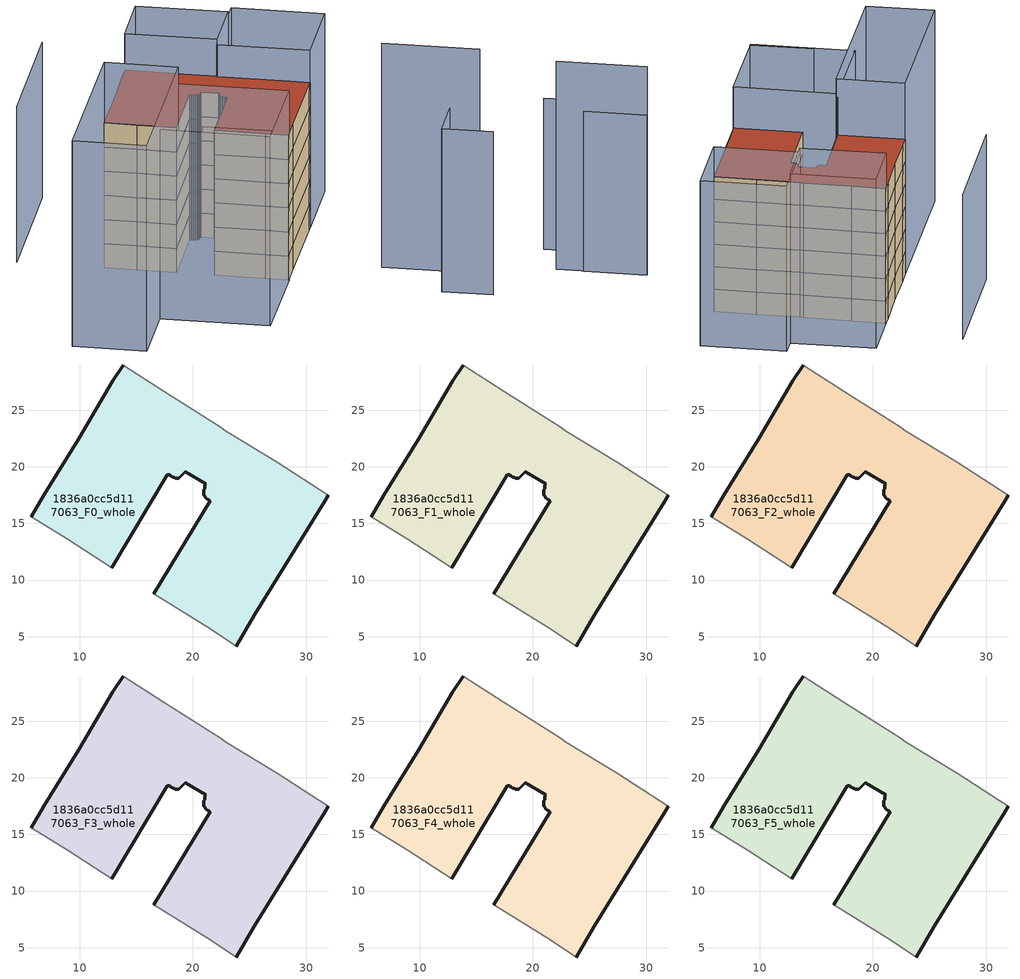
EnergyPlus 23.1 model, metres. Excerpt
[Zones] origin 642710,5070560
1836a0cc5d117063_F0_whole
 floor ground (EU_floor_Construction): 27.44,20.39 31.94,17.48 31.64,16.98 25.43,6.88 23.83,4.18 21.53,5.68 16.53,8.78 21.54,16.99 21.43,16.99 21.43,17.09 21.33,17.09 21.23,17.19 21.13,17.29 21.03,17.39 20.93,17.49 20.93,17.59 20.93,17.69 20.93,17.79 20.93,17.99 21.03,18.09 21.03,18.19 21.03,18.39 21.14,18.49 19.33,19.59 19.23,19.49 19.13,19.39 19.03,19.29 18.93,19.19 18.83,19.09 18.73,18.99 18.63,18.99 18.53,18.99 18.43,18.99 18.33,19.09 18.23,19.09 18.13,19.19 18.03,19.19 17.93,19.29 17.73,19.29 12.83,11.09 8.92,13.59 5.72,15.59 6.82,17.49 9.93,22.49 12.93,27.6 13.83,29 17.43,26.7 22.44,23.49 22.84,23.19 z0
 wall outside (EU_wall_Construction): 23.83,4.18 25.43,6.88 31.64,16.98 31.94,17.48 / 13.83,29 12.93,27.6 9.93,22.49 6.82,17.49 5.72,15.59 / 12.83,11.09 17.73,19.29 17.93,19.29 18.03,19.19 18.13,19.19 18.23,19.09 18.33,19.09 18.43,18.99 18.53,18.99 18.63,18.99 18.73,18.99 18.83,19.09 18.93,19.19 19.03,19.29 19.13,19.39 19.23,19.49 19.33,19.59 21.14,18.49 21.03,18.39 21.03,18.19 21.03,18.09 20.93,17.99 20.93,17.79 20.93,17.69 20.93,17.59 20.93,17.49 21.03,17.39 21.13,17.29 21.23,17.19 21.33,17.09 21.43,17.09 21.43,16.99 21.54,16.99 16.53,8.78 z0:3
 wall adiabatic (EU_wall_Construction): 16.53,8.78 21.53,5.68 23.83,4.18 / 31.94,17.48 27.44,20.39 22.84,23.19 22.44,23.49 17.43,26.7 13.83,29 / 5.72,15.59 8.92,13.59 12.83,11.09 z0:3
1836a0cc5d117063_F1_whole
 floor to 1836a0cc5d117063_F0_whole (EU_floor_Construction): 27.44,20.39 31.94,17.48 31.64,16.98 25.43,6.88 23.83,4.18 21.53,5.68 16.53,8.78 21.54,16.99 21.43,16.99 21.43,17.09 21.33,17.09 21.23,17.19 21.13,17.29 21.03,17.39 20.93,17.49 20.93,17.59 20.93,17.69 20.93,17.79 20.93,17.99 21.03,18.09 21.03,18.19 21.03,18.39 21.14,18.49 19.33,19.59 19.23,19.49 19.13,19.39 19.03,19.29 18.93,19.19 18.83,19.09 18.73,18.99 18.63,18.99 18.53,18.99 18.43,18.99 18.33,19.09 18.23,19.09 18.13,19.19 18.03,19.19 17.93,19.29 17.73,19.29 12.83,11.09 8.92,13.59 5.72,15.59 6.82,17.49 9.93,22.49 12.93,27.6 13.83,29 17.43,26.7 22.44,23.49 22.84,23.19 z3
 wall outside (EU_wall_Construction): 23.83,4.18 25.43,6.88 31.64,16.98 31.94,17.48 / 13.83,29 12.93,27.6 9.93,22.49 6.82,17.49 5.72,15.59 / 12.83,11.09 17.73,19.29 17.93,19.29 18.03,19.19 18.13,19.19 18.23,19.09 18.33,19.09 18.43,18.99 18.53,18.99 18.63,18.99 18.73,18.99 18.83,19.09 18.93,19.19 19.03,19.29 19.13,19.39 19.23,19.49 19.33,19.59 21.14,18.49 21.03,18.39 21.03,18.19 21.03,18.09 20.93,17.99 20.93,17.79 20.93,17.69 20.93,17.59 20.93,17.49 21.03,17.39 21.13,17.29 21.23,17.19 21.33,17.09 21.43,17.09 21.43,16.99 21.54,16.99 16.53,8.78 z3:6
 wall adiabatic (EU_wall_Construction): 16.53,8.78 21.53,5.68 23.83,4.18 / 31.94,17.48 27.44,20.39 22.84,23.19 22.44,23.49 17.43,26.7 13.83,29 / 5.72,15.59 8.92,13.59 12.83,11.09 z3:6
1836a0cc5d117063_F2_whole
 floor to 1836a0cc5d117063_F1_whole (EU_floor_Construction): 27.44,20.39 31.94,17.48 31.64,16.98 25.43,6.88 23.83,4.18 21.53,5.68 16.53,8.78 21.54,16.99 21.43,16.99 21.43,17.09 21.33,17.09 21.23,17.19 21.13,17.29 21.03,17.39 20.93,17.49 20.93,17.59 20.93,17.69 20.93,17.79 20.93,17.99 21.03,18.09 21.03,18.19 21.03,18.39 21.14,18.49 19.33,19.59 19.23,19.49 19.13,19.39 19.03,19.29 18.93,19.19 18.83,19.09 18.73,18.99 18.63,18.99 18.53,18.99 18.43,18.99 18.33,19.09 18.23,19.09 18.13,19.19 18.03,19.19 17.93,19.29 17.73,19.29 12.83,11.09 8.92,13.59 5.72,15.59 6.82,17.49 9.93,22.49 12.93,27.6 13.83,29 17.43,26.7 22.44,23.49 22.84,23.19 z6
 wall outside (EU_wall_Construction): 23.83,4.18 25.43,6.88 31.64,16.98 31.94,17.48 / 13.83,29 12.93,27.6 9.93,22.49 6.82,17.49 5.72,15.59 / 12.83,11.09 17.73,19.29 17.93,19.29 18.03,19.19 18.13,19.19 18.23,19.09 18.33,19.09 18.43,18.99 18.53,18.99 18.63,18.99 18.73,18.99 18.83,19.09 18.93,19.19 19.03,19.29 19.13,19.39 19.23,19.49 19.33,19.59 21.14,18.49 21.03,18.39 21.03,18.19 21.03,18.09 20.93,17.99 20.93,17.79 20.93,17.69 20.93,17.59 20.93,17.49 21.03,17.39 21.13,17.29 21.23,17.19 21.33,17.09 21.43,17.09 21.43,16.99 21.54,16.99 16.53,8.78 z6:9
 wall adiabatic (EU_wall_Construction): 16.53,8.78 21.53,5.68 23.83,4.18 / 31.94,17.48 27.44,20.39 22.84,23.19 22.44,23.49 17.43,26.7 13.83,29 / 5.72,15.59 8.92,13.59 12.83,11.09 z6:9
1836a0cc5d117063_F3_whole
 floor to 1836a0cc5d117063_F2_whole (EU_floor_Construction): 27.44,20.39 31.94,17.48 31.64,16.98 25.43,6.88 23.83,4.18 21.53,5.68 16.53,8.78 21.54,16.99 21.43,16.99 21.43,17.09 21.33,17.09 21.23,17.19 21.13,17.29 21.03,17.39 20.93,17.49 20.93,17.59 20.93,17.69 20.93,17.79 20.93,17.99 21.03,18.09 21.03,18.19 21.03,18.39 21.14,18.49 19.33,19.59 19.23,19.49 19.13,19.39 19.03,19.29 18.93,19.19 18.83,19.09 18.73,18.99 18.63,18.99 18.53,18.99 18.43,18.99 18.33,19.09 18.23,19.09 18.13,19.19 18.03,19.19 17.93,19.29 17.73,19.29 12.83,11.09 8.92,13.59 5.72,15.59 6.82,17.49 9.93,22.49 12.93,27.6 13.83,29 17.43,26.7 22.44,23.49 22.84,23.19 z9
 wall outside (EU_wall_Construction): 23.83,4.18 25.43,6.88 31.64,16.98 31.94,17.48 / 13.83,29 12.93,27.6 9.93,22.49 6.82,17.49 5.72,15.59 / 12.83,11.09 17.73,19.29 17.93,19.29 18.03,19.19 18.13,19.19 18.23,19.09 18.33,19.09 18.43,18.99 18.53,18.99 18.63,18.99 18.73,18.99 18.83,19.09 18.93,19.19 19.03,19.29 19.13,19.39 19.23,19.49 19.33,19.59 21.14,18.49 21.03,18.39 21.03,18.19 21.03,18.09 20.93,17.99 20.93,17.79 20.93,17.69 20.93,17.59 20.93,17.49 21.03,17.39 21.13,17.29 21.23,17.19 21.33,17.09 21.43,17.09 21.43,16.99 21.54,16.99 16.53,8.78 z9:12
 wall adiabatic (EU_wall_Construction): 16.53,8.78 21.53,5.68 23.83,4.18 / 31.94,17.48 27.44,20.39 22.84,23.19 22.44,23.49 17.43,26.7 13.83,29 / 5.72,15.59 8.92,13.59 12.83,11.09 z9:12
1836a0cc5d117063_F4_whole
 floor to 1836a0cc5d117063_F3_whole (EU_floor_Construction): 27.44,20.39 31.94,17.48 31.64,16.98 25.43,6.88 23.83,4.18 21.53,5.68 16.53,8.78 21.54,16.99 21.43,16.99 21.43,17.09 21.33,17.09 21.23,17.19 21.13,17.29 21.03,17.39 20.93,17.49 20.93,17.59 20.93,17.69 20.93,17.79 20.93,17.99 21.03,18.09 21.03,18.19 21.03,18.39 21.14,18.49 19.33,19.59 19.23,19.49 19.13,19.39 19.03,19.29 18.93,19.19 18.83,19.09 18.73,18.99 18.63,18.99 18.53,18.99 18.43,18.99 18.33,19.09 18.23,19.09 18.13,19.19 18.03,19.19 17.93,19.29 17.73,19.29 12.83,11.09 8.92,13.59 5.72,15.59 6.82,17.49 9.93,22.49 12.93,27.6 13.83,29 17.43,26.7 22.44,23.49 22.84,23.19 z12
 wall outside (EU_wall_Construction): 23.83,4.18 25.43,6.88 31.64,16.98 31.94,17.48 / 13.83,29 12.93,27.6 9.93,22.49 6.82,17.49 5.72,15.59 / 12.83,11.09 17.73,19.29 17.93,19.29 18.03,19.19 18.13,19.19 18.23,19.09 18.33,19.09 18.43,18.99 18.53,18.99 18.63,18.99 18.73,18.99 18.83,19.09 18.93,19.19 19.03,19.29 19.13,19.39 19.23,19.49 19.33,19.59 21.14,18.49 21.03,18.39 21.03,18.19 21.03,18.09 20.93,17.99 20.93,17.79 20.93,17.69 20.93,17.59 20.93,17.49 21.03,17.39 21.13,17.29 21.23,17.19 21.33,17.09 21.43,17.09 21.43,16.99 21.54,16.99 16.53,8.78 z12:15
 wall adiabatic (EU_wall_Construction): 16.53,8.78 21.53,5.68 23.83,4.18 / 31.94,17.48 27.44,20.39 22.84,23.19 22.44,23.49 17.43,26.7 13.83,29 / 5.72,15.59 8.92,13.59 12.83,11.09 z12:15
1836a0cc5d117063_F5_whole
 floor to 1836a0cc5d117063_F4_whole (EU_floor_Construction): 27.44,20.39 31.94,17.48 31.64,16.98 25.43,6.88 23.83,4.18 21.53,5.68 16.53,8.78 21.54,16.99 21.43,16.99 21.43,17.09 21.33,17.09 21.23,17.19 21.13,17.29 21.03,17.39 20.93,17.49 20.93,17.59 20.93,17.69 20.93,17.79 20.93,17.99 21.03,18.09 21.03,18.19 21.03,18.39 21.14,18.49 19.33,19.59 19.23,19.49 19.13,19.39 19.03,19.29 18.93,19.19 18.83,19.09 18.73,18.99 18.63,18.99 18.53,18.99 18.43,18.99 18.33,19.09 18.23,19.09 18.13,19.19 18.03,19.19 17.93,19.29 17.73,19.29 12.83,11.09 8.92,13.59 5.72,15.59 6.82,17.49 9.93,22.49 12.93,27.6 13.83,29 17.43,26.7 22.44,23.49 22.84,23.19 z15
 wall outside (EU_wall_Construction): 23.83,4.18 25.43,6.88 31.64,16.98 31.94,17.48 / 13.83,29 12.93,27.6 9.93,22.49 6.82,17.49 5.72,15.59 / 12.83,11.09 17.73,19.29 17.93,19.29 18.03,19.19 18.13,19.19 18.23,19.09 18.33,19.09 18.43,18.99 18.53,18.99 18.63,18.99 18.73,18.99 18.83,19.09 18.93,19.19 19.03,19.29 19.13,19.39 19.23,19.49 19.33,19.59 21.14,18.49 21.03,18.39 21.03,18.19 21.03,18.09 20.93,17.99 20.93,17.79 20.93,17.69 20.93,17.59 20.93,17.49 21.03,17.39 21.13,17.29 21.23,17.19 21.33,17.09 21.43,17.09 21.43,16.99 21.54,16.99 16.53,8.78 z15:18
 wall adiabatic (EU_wall_Construction): 16.53,8.78 21.53,5.68 23.83,4.18 / 31.94,17.48 27.44,20.39 22.84,23.19 22.44,23.49 17.43,26.7 13.83,29 / 5.72,15.59 8.92,13.59 12.83,11.09 z15:18
 roof outside (EU_roof_Construction): 25.43,6.88 31.64,16.98 31.94,17.48 27.44,20.39 22.84,23.19 22.44,23.49 17.43,26.7 13.83,29 12.93,27.6 9.93,22.49 6.82,17.49 5.72,15.59 8.92,13.59 12.83,11.09 17.73,19.29 17.93,19.29 18.03,19.19 18.13,19.19 18.23,19.09 18.33,19.09 18.43,18.99 18.53,18.99 18.63,18.99 18.73,18.99 18.83,19.09 18.93,19.19 19.03,19.29 19.13,19.39 19.23,19.49 19.33,19.59 21.14,18.49 21.03,18.39 21.03,18.19 21.03,18.09 20.93,17.99 20.93,17.79 20.93,17.69 20.93,17.59 20.93,17.49 21.03,17.39 21.13,17.29 21.23,17.19 21.33,17.09 21.43,17.09 21.43,16.99 21.54,16.99 16.53,8.78 21.53,5.68 23.83,4.18 z18
shading: 10.51,-2.34 17.32,-6.43 z0:23.8; 35.24,3.88 41.94,-0.23 z0:21.4; 43.84,-8.54 38.74,-5.43 / 38.74,-5.43 41.84,-0.33 z0:20.2; 23.9,4.29 16.83,-7.23 / 16.83,-7.23 5.76,-0.43 / 5.76,-0.43 12.83,11.09 / 12.83,11.09 23.9,4.29 z0:23.5; -6.31,-4.16 5.72,15.59 / 5.72,15.59 13.05,11.12 / 13.05,11.12 1.01,-8.62 / 1.01,-8.62 -6.31,-4.16 z0:25.5; 44.81,-2.16 35.14,3.7 z0:27.8; 37.55,26.69 31.94,17.48 / 31.94,17.48 22.72,23.1 / 22.72,23.1 28.33,32.31 / 28.33,32.31 37.55,26.69 z0:22; 27.04,30.2 22.84,23.19 / 22.84,23.19 13.66,28.7 / 13.66,28.7 17.86,35.71 / 17.86,35.71 27.04,30.2 z0:22.6; 6.93,37.11 -2.88,20.9 z0:19.3
[Building]
EU S2 Campaign: North Axis=0; Terrain=City; Solar Distribution=FullExterior
[Site:Location]
Lyon-Bron: Latitude=45.75; Longitude=5; Time Zone=1; Elevation=198
[SizingPeriod:WeatherFileDays]
AnnualSizingPeriod: Begin Month=1; Begin Day of Month=1; End Month=12; End Day of Month=31; Day of Week for Start Day=Monday; Use Weather File Daylight Saving Period=No; Use Weather File Rain and Snow Indicators=No
[MATERIAL]
EU_InternalMass_Material: Roughness=MediumRough; Thickness=0.1; Conductivity=1; Density=1800; Specific Heat=900; Thermal Absorptance=0.9; Solar Absorptance=0.7; Visible Absorptance=0.7
[MATERIAL:NOMASS] Roughness=MediumRough; Thermal Absorptance=0.9; Solar Absorptance=0.7; Visible Absorptance=0.7
Name | Thermal Resistance
EU_wall_NoMass | 0.776494
EU_roof_NoMass | 0.486893
EU_floor_NoMass | 0.421597
[CONSTRUCTION]
EU_wall_Construction: EU_wall_NoMass
EU_roof_Construction: EU_roof_NoMass
EU_floor_Construction: EU_floor_NoMass
EU_InternalMass_Construction: EU_InternalMass_Material
[ZONE] Type=1; Multiplier=1; Ceiling Height=autocalculate; Floor Area=autocalculate; Part of Total Floor Area=Yes
Name | Volume
1836a0cc5d117063_F0_whole | 868.699
1836a0cc5d117063_F1_whole; 1836a0cc5d117063_F2_whole; 1836a0cc5d117063_F3_whole; 1836a0cc5d117063_F4_whole; 1836a0cc5d117063_F5_whole | 868.698
[INTERNALMASS] Construction=EU_InternalMass_Construction; Surface Area=289.566
Name | Zone or ZoneList
1836a0cc5d117063_F0_whole_EU_InternalMass | 1836a0cc5d117063_F0_whole
1836a0cc5d117063_F1_whole_EU_InternalMass | 1836a0cc5d117063_F1_whole
1836a0cc5d117063_F2_whole_EU_InternalMass | 1836a0cc5d117063_F2_whole
1836a0cc5d117063_F3_whole_EU_InternalMass | 1836a0cc5d117063_F3_whole
1836a0cc5d117063_F4_whole_EU_InternalMass | 1836a0cc5d117063_F4_whole
1836a0cc5d117063_F5_whole_EU_InternalMass | 1836a0cc5d117063_F5_whole
[OTHEREQUIPMENT] Fuel Type=Electricity; Design Level Calculation Method=Watts/Area; Power per Zone Floor Area=1; Fraction Latent=0; Fraction Radiant=0; Fraction Lost=0; Carbon Dioxide Generation Rate=0; EndUse Subcategory=EU_Step8_InternalGains
Name | Zone or ZoneList or Space or SpaceList | Schedule
EU_Step8_InternalGain_1836a0cc5d117063_F0_whole_f000 | 1836a0cc5d117063_F0_whole | EU_Step8_GainSchedule_1836a0cc5d117063_F0_whole_f000
EU_Step8_InternalGain_1836a0cc5d117063_F1_whole_f000 | 1836a0cc5d117063_F1_whole | EU_Step8_GainSchedule_1836a0cc5d117063_F1_whole_f000
EU_Step8_InternalGain_1836a0cc5d117063_F2_whole_f000 | 1836a0cc5d117063_F2_whole | EU_Step8_GainSchedule_1836a0cc5d117063_F2_whole_f000
EU_Step8_InternalGain_1836a0cc5d117063_F3_whole_f000 | 1836a0cc5d117063_F3_whole | EU_Step8_GainSchedule_1836a0cc5d117063_F3_whole_f000
EU_Step8_InternalGain_1836a0cc5d117063_F4_whole_f000 | 1836a0cc5d117063_F4_whole | EU_Step8_GainSchedule_1836a0cc5d117063_F4_whole_f000
EU_Step8_InternalGain_1836a0cc5d117063_F5_whole_f000 | 1836a0cc5d117063_F5_whole | EU_Step8_GainSchedule_1836a0cc5d117063_F5_whole_f000
[ZONEVENTILATION:DESIGNFLOWRATE] Schedule=EU_AlwaysOn; Design Flow Rate Calculation Method=AirChanges/Hour; Air Changes per Hour=0.693814; Ventilation Type=Natural; Fan Pressure Rise=0; Fan Total Efficiency=1; Constant Term Coefficient=1; Temperature Term Coefficient=0; Velocity Term Coefficient=0; Velocity Squared Term Coefficient=0; Minimum Indoor Temperature=-100; Maximum Indoor Temperature=100; Delta Temperature=-100; Minimum Outdoor Temperature=-100; Maximum Outdoor Temperature=100; Maximum Wind Speed=40
Name | Zone or ZoneList or Space or SpaceList
EU_ConstantAir_1836a0cc5d117063_F0_whole | 1836a0cc5d117063_F0_whole
EU_ConstantAir_1836a0cc5d117063_F1_whole | 1836a0cc5d117063_F1_whole
EU_ConstantAir_1836a0cc5d117063_F2_whole | 1836a0cc5d117063_F2_whole
EU_ConstantAir_1836a0cc5d117063_F3_whole | 1836a0cc5d117063_F3_whole
EU_ConstantAir_1836a0cc5d117063_F4_whole | 1836a0cc5d117063_F4_whole
EU_ConstantAir_1836a0cc5d117063_F5_whole | 1836a0cc5d117063_F5_whole
[HVACTEMPLATE:THERMOSTAT] Constant Heating Setpoint=20; Constant Cooling Setpoint=50
EU_HeatOnly_1836a0cc5d117063_F0_whole; EU_HeatOnly_1836a0cc5d117063_F1_whole; EU_HeatOnly_1836a0cc5d117063_F2_whole; EU_HeatOnly_1836a0cc5d117063_F3_whole; EU_HeatOnly_1836a0cc5d117063_F4_whole; EU_HeatOnly_1836a0cc5d117063_F5_whole
[HVACTEMPLATE:ZONE:IDEALLOADSAIRSYSTEM] System Availability Schedule=EU_AlwaysOn; Maximum Heating Supply Air Temperature=50; Minimum Cooling Supply Air Temperature=13; Maximum Heating Supply Air Humidity Ratio=0.0156; Minimum Cooling Supply Air Humidity Ratio=0.0077; Heating Limit=NoLimit; Cooling Limit=NoLimit; Heating Availability Schedule=EU_AlwaysOn; Cooling Availability Schedule=EU_CoolingOff; Dehumidification Control Type=ConstantSensibleHeatRatio; Cooling Sensible Heat Ratio=0.7; Dehumidification Setpoint=60; Humidification Control Type=None; Humidification Setpoint=30; Outdoor Air Method=None; Outdoor Air Flow Rate per Person=0.00944; Outdoor Air Flow Rate per Zone Floor Area=0; Outdoor Air Flow Rate per Zone=0; Demand Controlled Ventilation Type=None; Outdoor Air Economizer Type=NoEconomizer; Heat Recovery Type=None; Sensible Heat Recovery Effectiveness=0.7; Latent Heat Recovery Effectiveness=0.65
Name | Template Thermostat
1836a0cc5d117063_F0_whole | EU_HeatOnly_1836a0cc5d117063_F0_whole
1836a0cc5d117063_F1_whole | EU_HeatOnly_1836a0cc5d117063_F1_whole
1836a0cc5d117063_F2_whole | EU_HeatOnly_1836a0cc5d117063_F2_whole
1836a0cc5d117063_F3_whole | EU_HeatOnly_1836a0cc5d117063_F3_whole
1836a0cc5d117063_F4_whole | EU_HeatOnly_1836a0cc5d117063_F4_whole
1836a0cc5d117063_F5_whole | EU_HeatOnly_1836a0cc5d117063_F5_whole
[SIZING:ZONE] Zone Cooling Design Supply Air Temperature Input Method=SupplyAirTemperature; Zone Cooling Design Supply Air Temperature=13; Zone Heating Design Supply Air Temperature Input Method=SupplyAirTemperature; Zone Heating Design Supply Air Temperature=50; Zone Cooling Design Supply Air Humidity Ratio=0.008; Zone Heating Design Supply Air Humidity Ratio=0.008; Cooling Design Air Flow Method=DesignDay; Cooling Design Air Flow Rate=0; Cooling Minimum Air Flow per Zone Floor Area=0.000762; Cooling Minimum Air Flow=0; Cooling Minimum Air Flow Fraction=0.2; Heating Design Air Flow Method=DesignDay; Heating Design Air Flow Rate=0; Heating Maximum Air Flow per Zone Floor Area=0.002032; Heating Maximum Air Flow=0.141576; Heating Maximum Air Flow Fraction=0.3; Account for Dedicated Outdoor Air System=No; Dedicated Outdoor Air System Control Strategy=NeutralSupplyAir; Dedicated Outdoor Air Low Setpoint Temperature for Design=autosize; Dedicated Outdoor Air High Setpoint Temperature for Design=autosize; Zone Load Sizing Method=Sensible Load Only No Latent Load; Zone Latent Cooling Design Supply Air Humidity Ratio Input Method=HumidityRatioDifference; Zone Cooling Design Supply Air Humidity Ratio Difference=0.005; Zone Latent Heating Design Supply Air Humidity Ratio Input Method=HumidityRatioDifference; Zone Humidification Design Supply Air Humidity Ratio Difference=0.005
1836a0cc5d117063_F0_whole; 1836a0cc5d117063_F1_whole; 1836a0cc5d117063_F2_whole; 1836a0cc5d117063_F3_whole; 1836a0cc5d117063_F4_whole; 1836a0cc5d117063_F5_whole
[SCHEDULE:CONSTANT]
Name | Hourly Value
EU_AlwaysOn | 1
EU_CoolingOff | 0
[SCHEDULE:FILE] Column Number=1; Rows to Skip at Top=0; Number of Hours of Data=8760; Column Separator=Comma; Interpolate to Timestep=No; Minutes per Item=60; Adjust Schedule for Daylight Savings=Yes
Name | File
EU_Step8_GainSchedule_1836a0cc5d117063_F0_whole_f000 | ../../schedules/1836a0cc5d117063/1836a0cc5d117063_F0_whole_f000_gain.csv
EU_Step8_GainSchedule_1836a0cc5d117063_F1_whole_f000 | ../../schedules/1836a0cc5d117063/1836a0cc5d117063_F1_whole_f000_gain.csv
EU_Step8_GainSchedule_1836a0cc5d117063_F2_whole_f000 | ../../schedules/1836a0cc5d117063/1836a0cc5d117063_F2_whole_f000_gain.csv
EU_Step8_GainSchedule_1836a0cc5d117063_F3_whole_f000 | ../../schedules/1836a0cc5d117063/1836a0cc5d117063_F3_whole_f000_gain.csv
EU_Step8_GainSchedule_1836a0cc5d117063_F4_whole_f000 | ../../schedules/1836a0cc5d117063/1836a0cc5d117063_F4_whole_f000_gain.csv
EU_Step8_GainSchedule_1836a0cc5d117063_F5_whole_f000 | ../../schedules/1836a0cc5d117063/1836a0cc5d117063_F5_whole_f000_gain.csv
